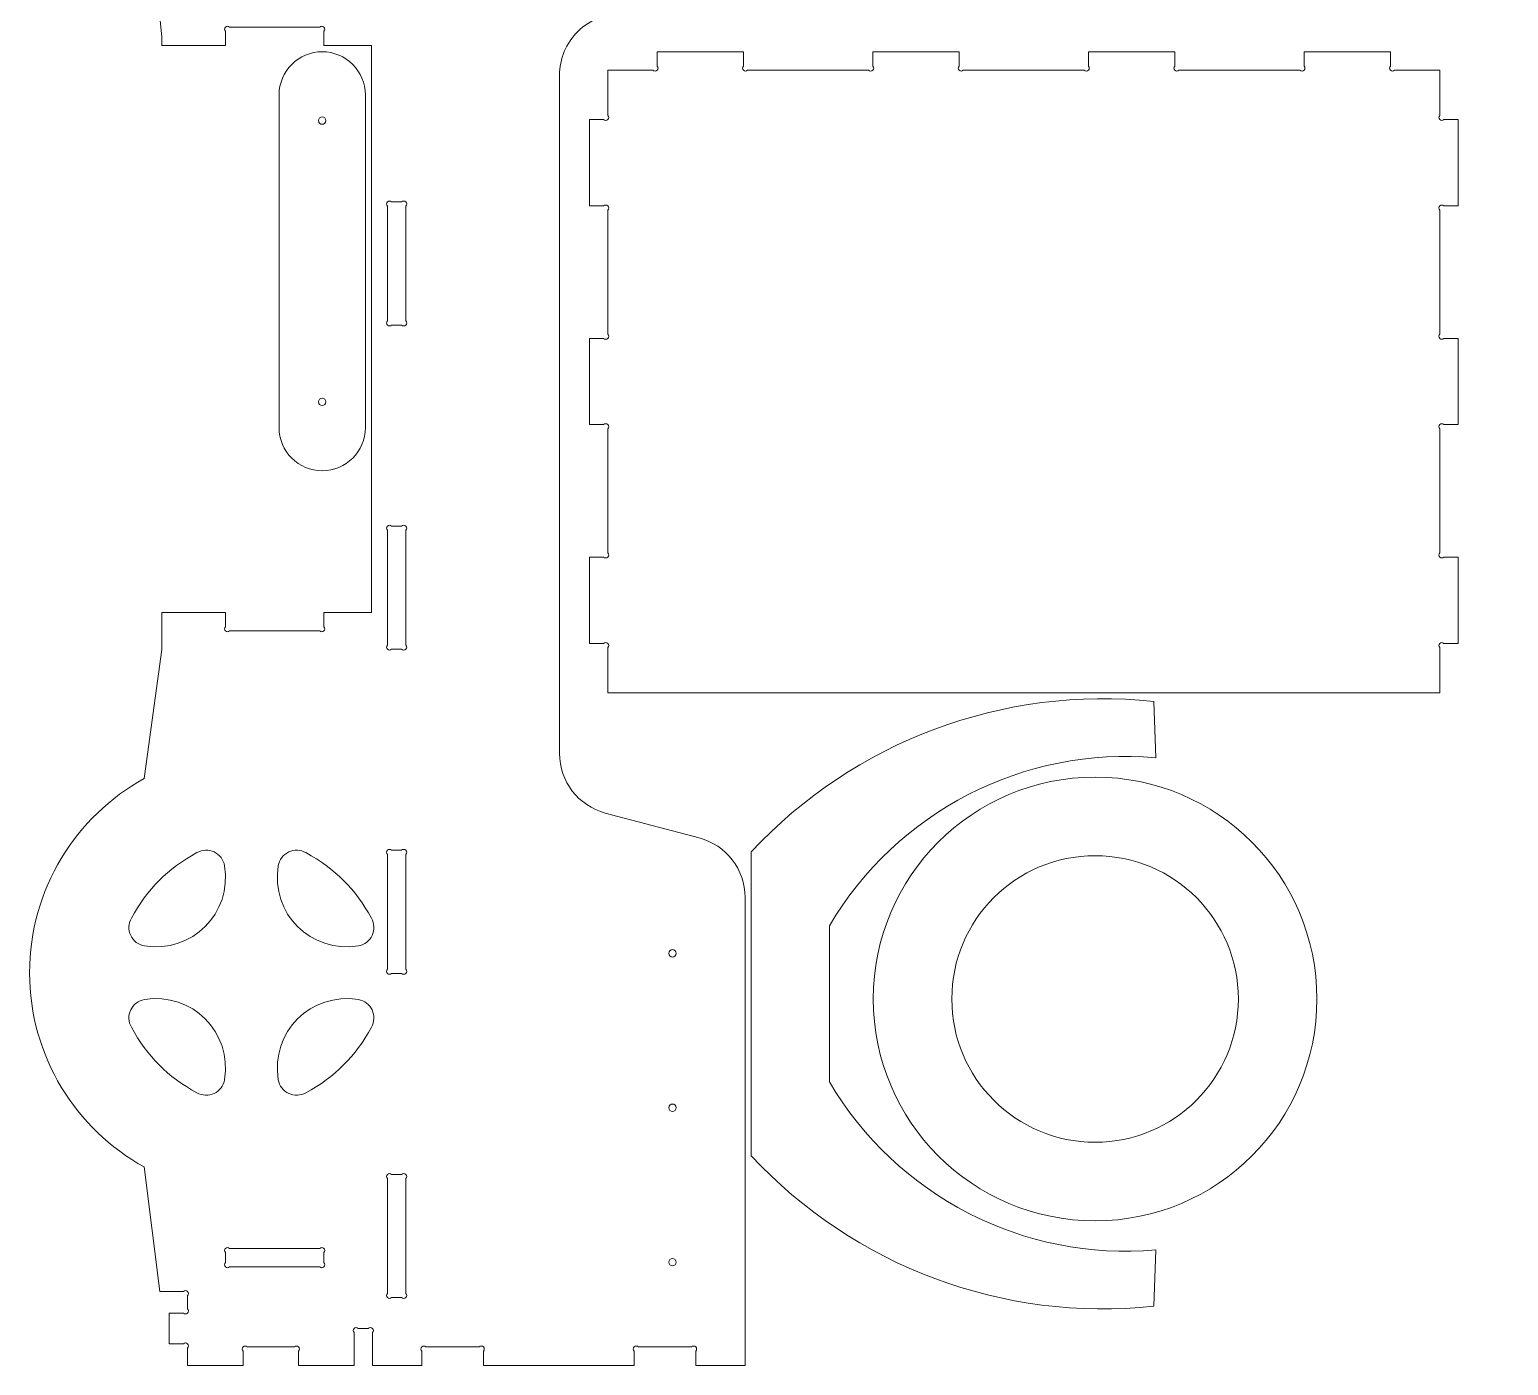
# Model space of a CAD drawing. Header units: millimetres. Extents: x -3400 to 3377, y -901 to 904.
# Drawn here: x -2000 to -800, y -898 to 186 of the extents above; entities that cross this region are included whole.
import ezdxf

# ---------------------------------------------------------------- set-up
doc = ezdxf.new("R2010")
doc.units = ezdxf.units.MM
doc.header["$MEASUREMENT"] = 0
doc.layers.add('layer 1', color=7, linetype='Continuous')

msp = doc.modelspace()

# ---------------------------------------------------------------- linework, layer by layer
at = {"layer": 'layer 1', "color": 250, "lineweight": 20}
for points, knots in [([(-1555.055, 184.2432), (-1545.4944, 193.6432), (-1532.559, 198.8096), (-1519.1533, 198.5824), (-1519.1533, 198.5824), (-1305.5535, 194.9625), (-1098.817, 197.5114), (-884.9694, 214.3555), (-884.9694, 214.3555), (-860.3856, 216.2918), (-838.0215, 222.0126), (-821.1841, 240.0302), (-821.1841, 240.0302), (-804.347, 258.0478), (-800.0001, 282.4727), (-800.0001, 307.1328), (-800.0001, 307.1328), (-800.0001, 307.1328), (-800.0001, 308.5275), (-800.0001, 308.5275), (-800.0001, 308.5275), (-800.0001, 308.5275), (-827.0373, 308.5275), (-827.0373, 308.5275), (-827.0373, 308.5275), (-828.3627, 308.5275), (-829.4943, 307.5903), (-830.4315, 308.5275), (-830.4315, 308.5275), (-831.3687, 309.4647), (-831.3687, 310.9844), (-830.4315, 311.9217), (-830.4315, 311.9217), (-830.4315, 311.9217), (-830.4315, 320.1333), (-830.4315, 320.1333), (-830.4315, 320.1333), (-830.4315, 321.4588), (-831.3687, 322.5903), (-830.4315, 323.5275), (-830.4315, 323.5275), (-829.4943, 324.4647), (-827.9746, 324.4647), (-827.0373, 323.5275), (-827.0373, 323.5275), (-827.0373, 323.5275), (-800.0001, 323.5275), (-800.0001, 323.5275), (-800.0001, 323.5275), (-800.0001, 323.5275), (-800.0001, 633.5276), (-800.0001, 633.5276), (-800.0001, 633.5276), (-800.0001, 633.5276), (-827.0373, 633.5276), (-827.0373, 633.5276), (-827.0373, 633.5276), (-828.3627, 633.5276), (-829.4943, 632.5904), (-830.4315, 633.5276), (-830.4315, 633.5276), (-831.3687, 634.4648), (-831.3687, 635.9845), (-830.4315, 636.9218), (-830.4315, 636.9218), (-830.4315, 636.9218), (-830.4315, 645.1334), (-830.4315, 645.1334), (-830.4315, 645.1334), (-830.4315, 646.4589), (-831.3687, 647.5904), (-830.4315, 648.5276), (-830.4315, 648.5276), (-829.4943, 649.4648), (-827.9746, 649.4648), (-827.0373, 648.5276), (-827.0373, 648.5276), (-827.0373, 648.5276), (-800.0406, 648.5276), (-800.0406, 648.5276), (-800.0406, 648.5276), (-800.8846, 680.4259), (-814.9544, 709.9179), (-843.877, 723.6992), (-843.877, 723.6992), (-975.2191, 786.282), (-1137.2445, 826.4987), (-1334.3078, 838.4136), (-1334.3078, 838.4136), (-1352.2698, 839.4995), (-1361.4266, 844.0707), (-1367.8763, 853.4799), (-1367.8763, 853.4799), (-1367.8763, 853.4799), (-1390.3434, 886.2555), (-1390.3434, 886.2555), (-1390.3434, 886.2555), (-1397.6776, 896.955), (-1410.678, 899.7465), (-1427.2733, 899.983), (-1427.2733, 899.983), (-1427.2733, 899.983), (-1427.2733, 863.3942), (-1427.2733, 863.3942), (-1427.2733, 863.3942), (-1426.3361, 862.4569), (-1426.3361, 860.9373), (-1427.2733, 860), (-1427.2733, 860), (-1428.2106, 859.0628), (-1429.7302, 859.0628), (-1430.6675, 860), (-1430.6675, 860), (-1430.6675, 860), (-1438.8791, 860), (-1438.8791, 860), (-1438.8791, 860), (-1439.8164, 859.0628), (-1441.336, 859.0628), (-1442.2733, 860), (-1442.2733, 860), (-1443.2105, 860.9373), (-1443.2105, 862.4569), (-1442.2733, 863.3942), (-1442.2733, 863.3942), (-1442.2733, 863.3942), (-1442.2733, 900), (-1442.2733, 900), (-1442.2733, 900), (-1442.2733, 900), (-1709.6795, 900), (-1709.6795, 900), (-1709.6795, 900), (-1709.6795, 900), (-1709.6795, 858.3943), (-1709.6795, 858.3943), (-1709.6795, 858.3943), (-1708.7423, 857.457), (-1708.7423, 855.9374), (-1709.6795, 855.0001), (-1709.6795, 855.0001), (-1710.6168, 854.0629), (-1712.1364, 854.0629), (-1713.0737, 855.0001), (-1713.0737, 855.0001), (-1713.0737, 855.0001), (-1721.2853, 855.0001), (-1721.2853, 855.0001), (-1721.2853, 855.0001), (-1722.2226, 854.0629), (-1723.7422, 854.0629), (-1724.6795, 855.0001), (-1724.6795, 855.0001), (-1725.6167, 855.9374), (-1725.6167, 857.457), (-1724.6795, 858.3943), (-1724.6795, 858.3943), (-1724.6795, 858.3943), (-1724.6795, 900), (-1724.6795, 900), (-1724.6795, 900), (-1724.6795, 900), (-1905.765, 900), (-1905.765, 900), (-1905.765, 900), (-1905.765, 900), (-1905.765, 619.8782), (-1905.765, 619.8782), (-1905.765, 619.8782), (-1961.8937, 589.4025), (-2000, 529.944), (-2000, 461.5856), (-2000, 461.5856), (-2000, 393.0126), (-1961.6506, 333.4007), (-1905.2322, 303.012), (-1905.2322, 303.012), (-1905.2322, 303.012), (-1892.549, 179.7314), (-1892.549, 179.7314), (-1892.549, 179.7314), (-1892.549, 179.7314), (-1892.549, 172.7403), (-1892.549, 172.7403), (-1892.549, 172.7403), (-1892.549, 172.7403), (-1841.1148, 172.7403), (-1841.1148, 172.7403), (-1841.1148, 172.7403), (-1841.1148, 172.7403), (-1841.1148, 184.3461), (-1841.1148, 184.3461), (-1841.1148, 184.3461), (-1842.052, 185.2834), (-1842.052, 186.803), (-1841.1148, 187.7403), (-1841.1148, 187.7403), (-1840.1775, 188.6775), (-1838.6579, 188.6775), (-1837.7206, 187.7403), (-1837.7206, 187.7403), (-1837.7206, 187.7403), (-1764.509, 187.7403), (-1764.509, 187.7403), (-1764.509, 187.7403), (-1763.5717, 188.6775), (-1762.0521, 188.6775), (-1761.1148, 187.7403), (-1761.1148, 187.7403), (-1760.1776, 186.803), (-1760.1776, 185.2834), (-1761.1148, 184.3461), (-1761.1148, 184.3461), (-1761.1148, 184.3461), (-1761.1148, 172.7403), (-1761.1148, 172.7403), (-1761.1148, 172.7403), (-1761.1148, 172.7403), (-1722.549, 172.7403), (-1722.549, 172.7403), (-1722.549, 172.7403), (-1722.549, 172.7403), (-1722.549, -287.2597), (-1722.549, -287.2597), (-1722.549, -287.2597), (-1722.549, -287.2597), (-1761.1148, -287.2597), (-1761.1148, -287.2597), (-1761.1148, -287.2597), (-1761.1148, -287.2597), (-1761.1148, -298.8655), (-1761.1148, -298.8655), (-1761.1148, -298.8655), (-1760.1776, -299.8028), (-1760.1776, -301.3224), (-1761.1148, -302.2597), (-1761.1148, -302.2597), (-1762.0521, -303.1969), (-1763.5717, -303.1969), (-1764.509, -302.2597), (-1764.509, -302.2597), (-1764.509, -302.2597), (-1837.7206, -302.2597), (-1837.7206, -302.2597), (-1837.7206, -302.2597), (-1838.6579, -303.1969), (-1840.1775, -303.1969), (-1841.1148, -302.2597), (-1841.1148, -302.2597), (-1842.052, -301.3224), (-1842.052, -299.8028), (-1841.1148, -298.8655), (-1841.1148, -298.8655), (-1841.1148, -298.8655), (-1841.1148, -287.2597), (-1841.1148, -287.2597), (-1841.1148, -287.2597), (-1841.1148, -287.2597), (-1892.549, -287.2597), (-1892.549, -287.2597), (-1892.549, -287.2597), (-1892.549, -287.2597), (-1892.549, -317.1892), (-1892.549, -317.1892), (-1892.549, -317.1892), (-1892.549, -317.1892), (-1907.0885, -421.8596), (-1907.0885, -421.8596), (-1907.0885, -421.8596), (-1907.0885, -421.8596), (-1907.0885, -421.9749), (-1907.0885, -421.9749), (-1907.0885, -421.9749), (-1962.4885, -452.6634), (-2000, -511.7114), (-2000, -579.5286), (-2000, -579.5286), (-2000, -647.3981), (-1962.431, -706.4855), (-1906.9605, -737.1538), (-1906.9605, -737.1538), (-1906.9605, -737.1538), (-1894.2733, -838.1618), (-1894.2733, -838.1618), (-1894.2733, -838.1618), (-1894.2733, -838.1618), (-1875.1312, -838.1618), (-1875.1312, -838.1618), (-1875.1312, -838.1618), (-1874.1939, -837.2246), (-1872.6743, -837.2246), (-1871.737, -838.1618), (-1871.737, -838.1618), (-1870.7998, -839.0991), (-1870.7998, -840.6187), (-1871.737, -841.556), (-1871.737, -841.556), (-1871.737, -841.556), (-1871.737, -852.2676), (-1871.737, -852.2676), (-1871.737, -852.2676), (-1870.7998, -853.2049), (-1870.7998, -854.7245), (-1871.737, -855.6618), (-1871.737, -855.6618), (-1872.6743, -856.599), (-1874.1939, -856.599), (-1875.1312, -855.6618), (-1875.1312, -855.6618), (-1875.1312, -855.6618), (-1886.737, -855.6618), (-1886.737, -855.6618), (-1886.737, -855.6618), (-1886.737, -855.6618), (-1886.737, -880.6618), (-1886.737, -880.6618), (-1886.737, -880.6618), (-1886.737, -880.6618), (-1875.1312, -880.6618), (-1875.1312, -880.6618), (-1875.1312, -880.6618), (-1874.1939, -879.7246), (-1872.6743, -879.7246), (-1871.737, -880.6618), (-1871.737, -880.6618), (-1870.7998, -881.5991), (-1870.7998, -883.1187), (-1871.737, -884.056), (-1871.737, -884.056), (-1871.737, -884.056), (-1871.737, -898.1618), (-1871.737, -898.1618), (-1871.737, -898.1618), (-1871.737, -898.1618), (-1826.7371, -898.1618), (-1826.7371, -898.1618), (-1826.7371, -898.1618), (-1826.7371, -898.1618), (-1826.7371, -886.556), (-1826.7371, -886.556), (-1826.7371, -886.556), (-1827.6743, -885.6187), (-1827.6743, -884.0991), (-1826.7371, -883.1618), (-1826.7371, -883.1618), (-1825.7998, -882.2246), (-1824.2802, -882.2246), (-1823.3429, -883.1618), (-1823.3429, -883.1618), (-1823.3429, -883.1618), (-1785.1313, -883.1618), (-1785.1313, -883.1618), (-1785.1313, -883.1618), (-1784.194, -882.2246), (-1782.6744, -882.2246), (-1781.7371, -883.1618), (-1781.7371, -883.1618), (-1780.7999, -884.0991), (-1780.7999, -885.6187), (-1781.7371, -886.556), (-1781.7371, -886.556), (-1781.7371, -886.556), (-1781.7371, -898.1618), (-1781.7371, -898.1618), (-1781.7371, -898.1618), (-1781.7371, -898.1618), (-1736.7371, -898.1618), (-1736.7371, -898.1618), (-1736.7371, -898.1618), (-1736.7371, -898.1618), (-1736.7371, -871.556), (-1736.7371, -871.556), (-1736.7371, -871.556), (-1737.6743, -870.6187), (-1737.6743, -869.0991), (-1736.7371, -868.1618), (-1736.7371, -868.1618), (-1735.7998, -867.2246), (-1734.2802, -867.2246), (-1733.3429, -868.1618), (-1733.3429, -868.1618), (-1733.3429, -868.1618), (-1725.1313, -868.1618), (-1725.1313, -868.1618), (-1725.1313, -868.1618), (-1724.194, -867.2246), (-1722.6744, -867.2246), (-1721.7371, -868.1618), (-1721.7371, -868.1618), (-1720.7999, -869.0991), (-1720.7999, -870.6187), (-1721.7371, -871.556), (-1721.7371, -871.556), (-1721.7371, -871.556), (-1721.7371, -898.1618), (-1721.7371, -898.1618), (-1721.7371, -898.1618), (-1721.7371, -898.1618), (-1681.7371, -898.1618), (-1681.7371, -898.1618), (-1681.7371, -898.1618), (-1681.7371, -898.1618), (-1681.7371, -886.556), (-1681.7371, -886.556), (-1681.7371, -886.556), (-1682.6743, -885.6187), (-1682.6743, -884.0991), (-1681.7371, -883.1618), (-1681.7371, -883.1618), (-1680.7998, -882.2246), (-1679.2802, -882.2246), (-1678.3429, -883.1618), (-1678.3429, -883.1618), (-1678.3429, -883.1618), (-1635.1313, -883.1618), (-1635.1313, -883.1618), (-1635.1313, -883.1618), (-1634.194, -882.2246), (-1632.6744, -882.2246), (-1631.7371, -883.1618), (-1631.7371, -883.1618), (-1630.7999, -884.0991), (-1630.7999, -885.6187), (-1631.7371, -886.556), (-1631.7371, -886.556), (-1631.7371, -886.556), (-1631.7371, -898.1618), (-1631.7371, -898.1618), (-1631.7371, -898.1618), (-1631.7371, -898.1618), (-1509.4213, -898.1618), (-1509.4213, -898.1618), (-1509.4213, -898.1618), (-1509.4213, -898.1618), (-1509.4213, -886.556), (-1509.4213, -886.556), (-1509.4213, -886.556), (-1510.3585, -885.6187), (-1510.3585, -884.0991), (-1509.4213, -883.1618), (-1509.4213, -883.1618), (-1508.484, -882.2246), (-1506.9644, -882.2246), (-1506.0271, -883.1618), (-1506.0271, -883.1618), (-1506.0271, -883.1618), (-1462.8155, -883.1618), (-1462.8155, -883.1618), (-1462.8155, -883.1618), (-1461.8782, -882.2246), (-1460.3586, -882.2246), (-1459.4213, -883.1618), (-1459.4213, -883.1618), (-1458.4841, -884.0991), (-1458.4841, -885.6187), (-1459.4213, -886.556), (-1459.4213, -886.556), (-1459.4213, -886.556), (-1459.4213, -898.1618), (-1459.4213, -898.1618), (-1459.4213, -898.1618), (-1459.4213, -898.1618), (-1419.4213, -898.1618), (-1419.4213, -898.1618), (-1419.4213, -898.1618), (-1419.4213, -898.1618), (-1419.4213, -518.4831), (-1419.4213, -518.4831), (-1419.4213, -518.4831), (-1419.4213, -495.8025), (-1434.6875, -475.9629), (-1456.6111, -470.152), (-1456.6111, -470.152), (-1456.6111, -470.152), (-1532.8107, -449.9552), (-1532.8107, -449.9552), (-1532.8107, -449.9552), (-1554.7343, -444.1443), (-1570.0005, -424.3047), (-1570.0005, -401.6241), (-1570.0005, -401.6241), (-1570.0005, -401.6241), (-1570.0005, 148.5896), (-1570.0005, 148.5896), (-1570.0005, 148.5896), (-1570.0005, 161.9973), (-1564.6157, 174.8432), (-1555.055, 184.2432)], [0, 0, 0, 0, 0.008130081, 0.008130081, 0.008130081, 0.008130081, 0.016260163, 0.016260163, 0.016260163, 0.016260163, 0.024390244, 0.024390244, 0.024390244, 0.024390244, 0.032520325, 0.032520325, 0.032520325, 0.032520325, 0.040650407, 0.040650407, 0.040650407, 0.040650407, 0.048780488, 0.048780488, 0.048780488, 0.048780488, 0.056910569, 0.056910569, 0.056910569, 0.056910569, 0.06504065, 0.06504065, 0.06504065, 0.06504065, 0.073170732, 0.073170732, 0.073170732, 0.073170732, 0.081300813, 0.081300813, 0.081300813, 0.081300813, 0.089430894, 0.089430894, 0.089430894, 0.089430894, 0.097560976, 0.097560976, 0.097560976, 0.097560976, 0.105691057, 0.105691057, 0.105691057, 0.105691057, 0.113821138, 0.113821138, 0.113821138, 0.113821138, 0.12195122, 0.12195122, 0.12195122, 0.12195122, 0.130081301, 0.130081301, 0.130081301, 0.130081301, 0.138211382, 0.138211382, 0.138211382, 0.138211382, 0.146341463, 0.146341463, 0.146341463, 0.146341463, 0.154471545, 0.154471545, 0.154471545, 0.154471545, 0.162601626, 0.162601626, 0.162601626, 0.162601626, 0.170731707, 0.170731707, 0.170731707, 0.170731707, 0.178861789, 0.178861789, 0.178861789, 0.178861789, 0.18699187, 0.18699187, 0.18699187, 0.18699187, 0.195121951, 0.195121951, 0.195121951, 0.195121951, 0.203252033, 0.203252033, 0.203252033, 0.203252033, 0.211382114, 0.211382114, 0.211382114, 0.211382114, 0.219512195, 0.219512195, 0.219512195, 0.219512195, 0.227642276, 0.227642276, 0.227642276, 0.227642276, 0.235772358, 0.235772358, 0.235772358, 0.235772358, 0.243902439, 0.243902439, 0.243902439, 0.243902439, 0.25203252, 0.25203252, 0.25203252, 0.25203252, 0.260162602, 0.260162602, 0.260162602, 0.260162602, 0.268292683, 0.268292683, 0.268292683, 0.268292683, 0.276422764, 0.276422764, 0.276422764, 0.276422764, 0.284552846, 0.284552846, 0.284552846, 0.284552846, 0.292682927, 0.292682927, 0.292682927, 0.292682927, 0.300813008, 0.300813008, 0.300813008, 0.300813008, 0.308943089, 0.308943089, 0.308943089, 0.308943089, 0.317073171, 0.317073171, 0.317073171, 0.317073171, 0.325203252, 0.325203252, 0.325203252, 0.325203252, 0.333333333, 0.333333333, 0.333333333, 0.333333333, 0.341463415, 0.341463415, 0.341463415, 0.341463415, 0.349593496, 0.349593496, 0.349593496, 0.349593496, 0.357723577, 0.357723577, 0.357723577, 0.357723577, 0.365853659, 0.365853659, 0.365853659, 0.365853659, 0.37398374, 0.37398374, 0.37398374, 0.37398374, 0.382113821, 0.382113821, 0.382113821, 0.382113821, 0.390243902, 0.390243902, 0.390243902, 0.390243902, 0.398373984, 0.398373984, 0.398373984, 0.398373984, 0.406504065, 0.406504065, 0.406504065, 0.406504065, 0.414634146, 0.414634146, 0.414634146, 0.414634146, 0.422764228, 0.422764228, 0.422764228, 0.422764228, 0.430894309, 0.430894309, 0.430894309, 0.430894309, 0.43902439, 0.43902439, 0.43902439, 0.43902439, 0.447154472, 0.447154472, 0.447154472, 0.447154472, 0.455284553, 0.455284553, 0.455284553, 0.455284553, 0.463414634, 0.463414634, 0.463414634, 0.463414634, 0.471544715, 0.471544715, 0.471544715, 0.471544715, 0.479674797, 0.479674797, 0.479674797, 0.479674797, 0.487804878, 0.487804878, 0.487804878, 0.487804878, 0.495934959, 0.495934959, 0.495934959, 0.495934959, 0.504065041, 0.504065041, 0.504065041, 0.504065041, 0.512195122, 0.512195122, 0.512195122, 0.512195122, 0.520325203, 0.520325203, 0.520325203, 0.520325203, 0.528455285, 0.528455285, 0.528455285, 0.528455285, 0.536585366, 0.536585366, 0.536585366, 0.536585366, 0.544715447, 0.544715447, 0.544715447, 0.544715447, 0.552845528, 0.552845528, 0.552845528, 0.552845528, 0.56097561, 0.56097561, 0.56097561, 0.56097561, 0.569105691, 0.569105691, 0.569105691, 0.569105691, 0.577235772, 0.577235772, 0.577235772, 0.577235772, 0.585365854, 0.585365854, 0.585365854, 0.585365854, 0.593495935, 0.593495935, 0.593495935, 0.593495935, 0.601626016, 0.601626016, 0.601626016, 0.601626016, 0.609756098, 0.609756098, 0.609756098, 0.609756098, 0.617886179, 0.617886179, 0.617886179, 0.617886179, 0.62601626, 0.62601626, 0.62601626, 0.62601626, 0.634146341, 0.634146341, 0.634146341, 0.634146341, 0.642276423, 0.642276423, 0.642276423, 0.642276423, 0.650406504, 0.650406504, 0.650406504, 0.650406504, 0.658536585, 0.658536585, 0.658536585, 0.658536585, 0.666666667, 0.666666667, 0.666666667, 0.666666667, 0.674796748, 0.674796748, 0.674796748, 0.674796748, 0.682926829, 0.682926829, 0.682926829, 0.682926829, 0.691056911, 0.691056911, 0.691056911, 0.691056911, 0.699186992, 0.699186992, 0.699186992, 0.699186992, 0.707317073, 0.707317073, 0.707317073, 0.707317073, 0.715447154, 0.715447154, 0.715447154, 0.715447154, 0.723577236, 0.723577236, 0.723577236, 0.723577236, 0.731707317, 0.731707317, 0.731707317, 0.731707317, 0.739837398, 0.739837398, 0.739837398, 0.739837398, 0.74796748, 0.74796748, 0.74796748, 0.74796748, 0.756097561, 0.756097561, 0.756097561, 0.756097561, 0.764227642, 0.764227642, 0.764227642, 0.764227642, 0.772357724, 0.772357724, 0.772357724, 0.772357724, 0.780487805, 0.780487805, 0.780487805, 0.780487805, 0.788617886, 0.788617886, 0.788617886, 0.788617886, 0.796747967, 0.796747967, 0.796747967, 0.796747967, 0.804878049, 0.804878049, 0.804878049, 0.804878049, 0.81300813, 0.81300813, 0.81300813, 0.81300813, 0.821138211, 0.821138211, 0.821138211, 0.821138211, 0.829268293, 0.829268293, 0.829268293, 0.829268293, 0.837398374, 0.837398374, 0.837398374, 0.837398374, 0.845528455, 0.845528455, 0.845528455, 0.845528455, 0.853658537, 0.853658537, 0.853658537, 0.853658537, 0.861788618, 0.861788618, 0.861788618, 0.861788618, 0.869918699, 0.869918699, 0.869918699, 0.869918699, 0.87804878, 0.87804878, 0.87804878, 0.87804878, 0.886178862, 0.886178862, 0.886178862, 0.886178862, 0.894308943, 0.894308943, 0.894308943, 0.894308943, 0.902439024, 0.902439024, 0.902439024, 0.902439024, 0.910569106, 0.910569106, 0.910569106, 0.910569106, 0.918699187, 0.918699187, 0.918699187, 0.918699187, 0.926829268, 0.926829268, 0.926829268, 0.926829268, 0.93495935, 0.93495935, 0.93495935, 0.93495935, 0.943089431, 0.943089431, 0.943089431, 0.943089431, 0.951219512, 0.951219512, 0.951219512, 0.951219512, 0.959349593, 0.959349593, 0.959349593, 0.959349593, 0.967479675, 0.967479675, 0.967479675, 0.967479675, 0.975609756, 0.975609756, 0.975609756, 0.975609756, 0.983739837, 0.983739837, 0.983739837, 0.983739837, 1, 1, 1, 1]), ([(-1797.549, 132.7403), (-1797.549, 132.7403), (-1797.549, -137.2597), (-1797.549, -137.2597), (-1797.549, -137.2597), (-1797.549, -156.5097), (-1781.799, -172.2597), (-1762.549, -172.2597), (-1762.549, -172.2597), (-1743.299, -172.2597), (-1727.549, -156.5097), (-1727.549, -137.2597), (-1727.549, -137.2597), (-1727.549, -137.2597), (-1727.549, 132.7403), (-1727.549, 132.7403), (-1727.549, 132.7403), (-1727.549, 151.9903), (-1743.299, 167.7403), (-1762.549, 167.7403), (-1762.549, 167.7403), (-1781.799, 167.7403), (-1797.549, 151.9903), (-1797.549, 132.7403)], [0, 0, 0, 0, 0.142857143, 0.142857143, 0.142857143, 0.142857143, 0.285714286, 0.285714286, 0.285714286, 0.285714286, 0.428571429, 0.428571429, 0.428571429, 0.428571429, 0.571428571, 0.571428571, 0.571428571, 0.571428571, 0.714285714, 0.714285714, 0.714285714, 0.714285714, 1, 1, 1, 1]), ([(-1530.7712, 39.2868), (-1530.7712, 39.2868), (-1530.7712, -61.4248), (-1530.7712, -61.4248), (-1530.7712, -61.4248), (-1529.834, -62.3621), (-1529.834, -63.8817), (-1530.7712, -64.819), (-1530.7712, -64.819), (-1531.7085, -65.7562), (-1533.2281, -65.7562), (-1534.1654, -64.819), (-1534.1654, -64.819), (-1534.1654, -64.819), (-1545.7712, -64.819), (-1545.7712, -64.819), (-1545.7712, -64.819), (-1545.7712, -64.819), (-1545.7712, -134.8189), (-1545.7712, -134.8189), (-1545.7712, -134.8189), (-1545.7712, -134.8189), (-1534.1654, -134.8189), (-1534.1654, -134.8189), (-1534.1654, -134.8189), (-1533.2281, -133.8817), (-1531.7085, -133.8817), (-1530.7712, -134.8189), (-1530.7712, -134.8189), (-1529.834, -135.7562), (-1529.834, -137.2758), (-1530.7712, -138.2131), (-1530.7712, -138.2131), (-1530.7712, -138.2131), (-1530.7712, -238.9247), (-1530.7712, -238.9247), (-1530.7712, -238.9247), (-1529.834, -239.862), (-1529.834, -241.3816), (-1530.7712, -242.3189), (-1530.7712, -242.3189), (-1531.7085, -243.2561), (-1533.2281, -243.2561), (-1534.1654, -242.3189), (-1534.1654, -242.3189), (-1534.1654, -242.3189), (-1545.7712, -242.3189), (-1545.7712, -242.3189), (-1545.7712, -242.3189), (-1545.7712, -242.3189), (-1545.7712, -312.3188), (-1545.7712, -312.3188), (-1545.7712, -312.3188), (-1545.7712, -312.3188), (-1534.1654, -312.3188), (-1534.1654, -312.3188), (-1534.1654, -312.3188), (-1533.2281, -311.3816), (-1531.7085, -311.3816), (-1530.7712, -312.3188), (-1530.7712, -312.3188), (-1529.834, -313.2561), (-1529.834, -314.7757), (-1530.7712, -315.713), (-1530.7712, -315.713), (-1530.7712, -315.713), (-1530.7712, -352.3188), (-1530.7712, -352.3188), (-1530.7712, -352.3188), (-1530.7712, -352.3188), (-855.7716, -352.3188), (-855.7716, -352.3188), (-855.7716, -352.3188), (-855.7716, -352.3188), (-855.7716, -315.713), (-855.7716, -315.713), (-855.7716, -315.713), (-856.7088, -314.7757), (-856.7088, -313.2561), (-855.7716, -312.3188), (-855.7716, -312.3188), (-854.8343, -311.3816), (-853.3147, -311.3816), (-852.3774, -312.3188), (-852.3774, -312.3188), (-852.3774, -312.3188), (-840.7716, -312.3188), (-840.7716, -312.3188), (-840.7716, -312.3188), (-840.7716, -312.3188), (-840.7716, -242.3189), (-840.7716, -242.3189), (-840.7716, -242.3189), (-840.7716, -242.3189), (-852.3774, -242.3189), (-852.3774, -242.3189), (-852.3774, -242.3189), (-853.3147, -243.2561), (-854.8343, -243.2561), (-855.7716, -242.3189), (-855.7716, -242.3189), (-856.7088, -241.3816), (-856.7088, -239.862), (-855.7716, -238.9247), (-855.7716, -238.9247), (-855.7716, -238.9247), (-855.7716, -138.2131), (-855.7716, -138.2131), (-855.7716, -138.2131), (-856.7088, -137.2758), (-856.7088, -135.7562), (-855.7716, -134.8189), (-855.7716, -134.8189), (-854.8343, -133.8817), (-853.3147, -133.8817), (-852.3774, -134.8189), (-852.3774, -134.8189), (-852.3774, -134.8189), (-840.7716, -134.8189), (-840.7716, -134.8189), (-840.7716, -134.8189), (-840.7716, -134.8189), (-840.7716, -64.819), (-840.7716, -64.819), (-840.7716, -64.819), (-840.7716, -64.819), (-852.3774, -64.819), (-852.3774, -64.819), (-852.3774, -64.819), (-853.3147, -65.7562), (-854.8343, -65.7562), (-855.7716, -64.819), (-855.7716, -64.819), (-856.7088, -63.8817), (-856.7088, -62.3621), (-855.7716, -61.4248), (-855.7716, -61.4248), (-855.7716, -61.4248), (-855.7716, 39.2868), (-855.7716, 39.2868), (-855.7716, 39.2868), (-856.7088, 40.2241), (-856.7088, 41.7437), (-855.7716, 42.681), (-855.7716, 42.681), (-854.8343, 43.6182), (-853.3147, 43.6182), (-852.3774, 42.681), (-852.3774, 42.681), (-852.3774, 42.681), (-840.7716, 42.681), (-840.7716, 42.681), (-840.7716, 42.681), (-840.7716, 42.681), (-840.7716, 112.6809), (-840.7716, 112.6809), (-840.7716, 112.6809), (-840.7716, 112.6809), (-852.3774, 112.6809), (-852.3774, 112.6809), (-852.3774, 112.6809), (-853.3147, 111.7437), (-854.8343, 111.7437), (-855.7716, 112.6809), (-855.7716, 112.6809), (-856.7088, 113.6182), (-856.7088, 115.1378), (-855.7716, 116.0751), (-855.7716, 116.0751), (-855.7716, 116.0751), (-855.7716, 152.6809), (-855.7716, 152.6809), (-855.7716, 152.6809), (-855.7716, 152.6809), (-892.3774, 152.6809), (-892.3774, 152.6809), (-892.3774, 152.6809), (-893.3147, 151.7437), (-894.8343, 151.7437), (-895.7716, 152.6809), (-895.7716, 152.6809), (-896.7088, 153.6182), (-896.7088, 155.1378), (-895.7716, 156.0751), (-895.7716, 156.0751), (-895.7716, 156.0751), (-895.7716, 167.6809), (-895.7716, 167.6809), (-895.7716, 167.6809), (-895.7716, 167.6809), (-965.7715, 167.6809), (-965.7715, 167.6809), (-965.7715, 167.6809), (-965.7715, 167.6809), (-965.7715, 156.0751), (-965.7715, 156.0751), (-965.7715, 156.0751), (-964.8343, 155.1378), (-964.8343, 153.6182), (-965.7715, 152.6809), (-965.7715, 152.6809), (-966.7088, 151.7437), (-968.2284, 151.7437), (-969.1657, 152.6809), (-969.1657, 152.6809), (-969.1657, 152.6809), (-1067.3773, 152.6809), (-1067.3773, 152.6809), (-1067.3773, 152.6809), (-1068.3146, 151.7437), (-1069.8342, 151.7437), (-1070.7715, 152.6809), (-1070.7715, 152.6809), (-1071.7087, 153.6182), (-1071.7087, 155.1378), (-1070.7715, 156.0751), (-1070.7715, 156.0751), (-1070.7715, 156.0751), (-1070.7715, 167.6809), (-1070.7715, 167.6809), (-1070.7715, 167.6809), (-1070.7715, 167.6809), (-1140.7714, 167.6809), (-1140.7714, 167.6809), (-1140.7714, 167.6809), (-1140.7714, 167.6809), (-1140.7714, 156.0751), (-1140.7714, 156.0751), (-1140.7714, 156.0751), (-1139.8342, 155.1378), (-1139.8342, 153.6182), (-1140.7714, 152.6809), (-1140.7714, 152.6809), (-1141.7087, 151.7437), (-1143.2283, 151.7437), (-1144.1656, 152.6809), (-1144.1656, 152.6809), (-1144.1656, 152.6809), (-1242.3772, 152.6809), (-1242.3772, 152.6809), (-1242.3772, 152.6809), (-1243.3145, 151.7437), (-1244.8341, 151.7437), (-1245.7714, 152.6809), (-1245.7714, 152.6809), (-1246.7086, 153.6182), (-1246.7086, 155.1378), (-1245.7714, 156.0751), (-1245.7714, 156.0751), (-1245.7714, 156.0751), (-1245.7714, 167.6809), (-1245.7714, 167.6809), (-1245.7714, 167.6809), (-1245.7714, 167.6809), (-1315.7713, 167.6809), (-1315.7713, 167.6809), (-1315.7713, 167.6809), (-1315.7713, 167.6809), (-1315.7713, 156.0751), (-1315.7713, 156.0751), (-1315.7713, 156.0751), (-1314.8341, 155.1378), (-1314.8341, 153.6182), (-1315.7713, 152.6809), (-1315.7713, 152.6809), (-1316.7086, 151.7437), (-1318.2282, 151.7437), (-1319.1655, 152.6809), (-1319.1655, 152.6809), (-1319.1655, 152.6809), (-1417.3771, 152.6809), (-1417.3771, 152.6809), (-1417.3771, 152.6809), (-1418.3144, 151.7437), (-1419.834, 151.7437), (-1420.7713, 152.6809), (-1420.7713, 152.6809), (-1421.7085, 153.6182), (-1421.7085, 155.1378), (-1420.7713, 156.0751), (-1420.7713, 156.0751), (-1420.7713, 156.0751), (-1420.7713, 167.6809), (-1420.7713, 167.6809), (-1420.7713, 167.6809), (-1420.7713, 167.6809), (-1490.7712, 167.6809), (-1490.7712, 167.6809), (-1490.7712, 167.6809), (-1490.7712, 167.6809), (-1490.7712, 156.0751), (-1490.7712, 156.0751), (-1490.7712, 156.0751), (-1489.834, 155.1378), (-1489.834, 153.6182), (-1490.7712, 152.6809), (-1490.7712, 152.6809), (-1491.7085, 151.7437), (-1493.2281, 151.7437), (-1494.1654, 152.6809), (-1494.1654, 152.6809), (-1494.1654, 152.6809), (-1530.7712, 152.6809), (-1530.7712, 152.6809), (-1530.7712, 152.6809), (-1530.7712, 152.6809), (-1530.7712, 116.0751), (-1530.7712, 116.0751), (-1530.7712, 116.0751), (-1529.834, 115.1378), (-1529.834, 113.6182), (-1530.7712, 112.6809), (-1530.7712, 112.6809), (-1531.7085, 111.7437), (-1533.2281, 111.7437), (-1534.1654, 112.6809), (-1534.1654, 112.6809), (-1534.1654, 112.6809), (-1545.7712, 112.6809), (-1545.7712, 112.6809), (-1545.7712, 112.6809), (-1545.7712, 112.6809), (-1545.7712, 42.681), (-1545.7712, 42.681), (-1545.7712, 42.681), (-1545.7712, 42.681), (-1534.1654, 42.681), (-1534.1654, 42.681), (-1534.1654, 42.681), (-1533.2281, 43.6182), (-1531.7085, 43.6182), (-1530.7712, 42.681), (-1530.7712, 42.681), (-1529.834, 41.7437), (-1529.834, 40.2241), (-1530.7712, 39.2868)], [0, 0, 0, 0, 0.011764706, 0.011764706, 0.011764706, 0.011764706, 0.023529412, 0.023529412, 0.023529412, 0.023529412, 0.035294118, 0.035294118, 0.035294118, 0.035294118, 0.047058824, 0.047058824, 0.047058824, 0.047058824, 0.058823529, 0.058823529, 0.058823529, 0.058823529, 0.070588235, 0.070588235, 0.070588235, 0.070588235, 0.082352941, 0.082352941, 0.082352941, 0.082352941, 0.094117647, 0.094117647, 0.094117647, 0.094117647, 0.105882353, 0.105882353, 0.105882353, 0.105882353, 0.117647059, 0.117647059, 0.117647059, 0.117647059, 0.129411765, 0.129411765, 0.129411765, 0.129411765, 0.141176471, 0.141176471, 0.141176471, 0.141176471, 0.152941176, 0.152941176, 0.152941176, 0.152941176, 0.164705882, 0.164705882, 0.164705882, 0.164705882, 0.176470588, 0.176470588, 0.176470588, 0.176470588, 0.188235294, 0.188235294, 0.188235294, 0.188235294, 0.2, 0.2, 0.2, 0.2, 0.211764706, 0.211764706, 0.211764706, 0.211764706, 0.223529412, 0.223529412, 0.223529412, 0.223529412, 0.235294118, 0.235294118, 0.235294118, 0.235294118, 0.247058824, 0.247058824, 0.247058824, 0.247058824, 0.258823529, 0.258823529, 0.258823529, 0.258823529, 0.270588235, 0.270588235, 0.270588235, 0.270588235, 0.282352941, 0.282352941, 0.282352941, 0.282352941, 0.294117647, 0.294117647, 0.294117647, 0.294117647, 0.305882353, 0.305882353, 0.305882353, 0.305882353, 0.317647059, 0.317647059, 0.317647059, 0.317647059, 0.329411765, 0.329411765, 0.329411765, 0.329411765, 0.341176471, 0.341176471, 0.341176471, 0.341176471, 0.352941176, 0.352941176, 0.352941176, 0.352941176, 0.364705882, 0.364705882, 0.364705882, 0.364705882, 0.376470588, 0.376470588, 0.376470588, 0.376470588, 0.388235294, 0.388235294, 0.388235294, 0.388235294, 0.4, 0.4, 0.4, 0.4, 0.411764706, 0.411764706, 0.411764706, 0.411764706, 0.423529412, 0.423529412, 0.423529412, 0.423529412, 0.435294118, 0.435294118, 0.435294118, 0.435294118, 0.447058824, 0.447058824, 0.447058824, 0.447058824, 0.458823529, 0.458823529, 0.458823529, 0.458823529, 0.470588235, 0.470588235, 0.470588235, 0.470588235, 0.482352941, 0.482352941, 0.482352941, 0.482352941, 0.494117647, 0.494117647, 0.494117647, 0.494117647, 0.505882353, 0.505882353, 0.505882353, 0.505882353, 0.517647059, 0.517647059, 0.517647059, 0.517647059, 0.529411765, 0.529411765, 0.529411765, 0.529411765, 0.541176471, 0.541176471, 0.541176471, 0.541176471, 0.552941176, 0.552941176, 0.552941176, 0.552941176, 0.564705882, 0.564705882, 0.564705882, 0.564705882, 0.576470588, 0.576470588, 0.576470588, 0.576470588, 0.588235294, 0.588235294, 0.588235294, 0.588235294, 0.6, 0.6, 0.6, 0.6, 0.611764706, 0.611764706, 0.611764706, 0.611764706, 0.623529412, 0.623529412, 0.623529412, 0.623529412, 0.635294118, 0.635294118, 0.635294118, 0.635294118, 0.647058824, 0.647058824, 0.647058824, 0.647058824, 0.658823529, 0.658823529, 0.658823529, 0.658823529, 0.670588235, 0.670588235, 0.670588235, 0.670588235, 0.682352941, 0.682352941, 0.682352941, 0.682352941, 0.694117647, 0.694117647, 0.694117647, 0.694117647, 0.705882353, 0.705882353, 0.705882353, 0.705882353, 0.717647059, 0.717647059, 0.717647059, 0.717647059, 0.729411765, 0.729411765, 0.729411765, 0.729411765, 0.741176471, 0.741176471, 0.741176471, 0.741176471, 0.752941176, 0.752941176, 0.752941176, 0.752941176, 0.764705882, 0.764705882, 0.764705882, 0.764705882, 0.776470588, 0.776470588, 0.776470588, 0.776470588, 0.788235294, 0.788235294, 0.788235294, 0.788235294, 0.8, 0.8, 0.8, 0.8, 0.811764706, 0.811764706, 0.811764706, 0.811764706, 0.823529412, 0.823529412, 0.823529412, 0.823529412, 0.835294118, 0.835294118, 0.835294118, 0.835294118, 0.847058824, 0.847058824, 0.847058824, 0.847058824, 0.858823529, 0.858823529, 0.858823529, 0.858823529, 0.870588235, 0.870588235, 0.870588235, 0.870588235, 0.882352941, 0.882352941, 0.882352941, 0.882352941, 0.894117647, 0.894117647, 0.894117647, 0.894117647, 0.905882353, 0.905882353, 0.905882353, 0.905882353, 0.917647059, 0.917647059, 0.917647059, 0.917647059, 0.929411765, 0.929411765, 0.929411765, 0.929411765, 0.941176471, 0.941176471, 0.941176471, 0.941176471, 0.952941176, 0.952941176, 0.952941176, 0.952941176, 0.964705882, 0.964705882, 0.964705882, 0.964705882, 0.976470588, 0.976470588, 0.976470588, 0.976470588, 1, 1, 1, 1]), ([(-1759.549, 111.8659), (-1759.549, 110.209), (-1760.8922, 108.8659), (-1762.549, 108.8659), (-1762.549, 108.8659), (-1764.2059, 108.8659), (-1765.549, 110.2091), (-1765.549, 111.8659), (-1765.549, 111.8659), (-1765.549, 113.5228), (-1764.2058, 114.8659), (-1762.549, 114.8659), (-1762.549, 114.8659), (-1760.8921, 114.8659), (-1759.549, 113.5228), (-1759.549, 111.8659)], [0, 0, 0, 0, 0.2, 0.2, 0.2, 0.2, 0.4, 0.4, 0.4, 0.4, 0.6, 0.6, 0.6, 0.6, 1, 1, 1, 1]), ([(-1694.6805, 42.525), (-1694.6805, 42.525), (-1694.6805, -50.6866), (-1694.6805, -50.6866), (-1694.6805, -50.6866), (-1693.7433, -51.6239), (-1693.7433, -53.1435), (-1694.6805, -54.0808), (-1694.6805, -54.0808), (-1695.6178, -55.018), (-1697.1374, -55.018), (-1698.0746, -54.0809), (-1698.0746, -54.0809), (-1698.0746, -54.0809), (-1706.2863, -54.0808), (-1706.2863, -54.0808), (-1706.2863, -54.0808), (-1707.2236, -55.018), (-1708.7432, -55.018), (-1709.6805, -54.0808), (-1709.6805, -54.0808), (-1710.6177, -53.1435), (-1710.6177, -51.6239), (-1709.6805, -50.6866), (-1709.6805, -50.6866), (-1709.6805, -50.6866), (-1709.6805, 42.525), (-1709.6805, 42.525), (-1709.6805, 42.525), (-1710.6177, 43.4623), (-1710.6177, 44.9819), (-1709.6805, 45.9192), (-1709.6805, 45.9192), (-1708.7432, 46.8564), (-1707.2236, 46.8564), (-1706.2863, 45.9192), (-1706.2863, 45.9192), (-1706.2863, 45.9192), (-1698.0747, 45.9192), (-1698.0747, 45.9192), (-1698.0747, 45.9192), (-1697.1374, 46.8564), (-1695.6178, 46.8564), (-1694.6805, 45.9192), (-1694.6805, 45.9192), (-1693.7433, 44.9819), (-1693.7433, 43.4623), (-1694.6805, 42.525)], [0, 0, 0, 0, 0.076923077, 0.076923077, 0.076923077, 0.076923077, 0.153846154, 0.153846154, 0.153846154, 0.153846154, 0.230769231, 0.230769231, 0.230769231, 0.230769231, 0.307692308, 0.307692308, 0.307692308, 0.307692308, 0.384615385, 0.384615385, 0.384615385, 0.384615385, 0.461538462, 0.461538462, 0.461538462, 0.461538462, 0.538461538, 0.538461538, 0.538461538, 0.538461538, 0.615384615, 0.615384615, 0.615384615, 0.615384615, 0.692307692, 0.692307692, 0.692307692, 0.692307692, 0.769230769, 0.769230769, 0.769230769, 0.769230769, 0.846153846, 0.846153846, 0.846153846, 0.846153846, 1, 1, 1, 1]), ([(-1762.549, -113.3853), (-1760.8921, -113.3853), (-1759.549, -114.7284), (-1759.549, -116.3853), (-1759.549, -116.3853), (-1759.549, -118.0422), (-1760.8922, -119.3853), (-1762.549, -119.3853), (-1762.549, -119.3853), (-1764.2059, -119.3853), (-1765.549, -118.0421), (-1765.549, -116.3853), (-1765.549, -116.3853), (-1765.549, -114.7284), (-1764.2058, -113.3853), (-1762.549, -113.3853)], [0, 0, 0, 0, 0.2, 0.2, 0.2, 0.2, 0.4, 0.4, 0.4, 0.4, 0.6, 0.6, 0.6, 0.6, 1, 1, 1, 1]), ([(-1694.6805, -220.502), (-1694.6805, -220.502), (-1694.6805, -313.7136), (-1694.6805, -313.7136), (-1694.6805, -313.7136), (-1693.7433, -314.6509), (-1693.7433, -316.1705), (-1694.6805, -317.1078), (-1694.6805, -317.1078), (-1695.6178, -318.045), (-1697.1374, -318.045), (-1698.0746, -317.1079), (-1698.0746, -317.1079), (-1698.0746, -317.1079), (-1706.2863, -317.1078), (-1706.2863, -317.1078), (-1706.2863, -317.1078), (-1707.2236, -318.045), (-1708.7432, -318.045), (-1709.6805, -317.1078), (-1709.6805, -317.1078), (-1710.6177, -316.1705), (-1710.6177, -314.6509), (-1709.6805, -313.7136), (-1709.6805, -313.7136), (-1709.6805, -313.7136), (-1709.6805, -220.502), (-1709.6805, -220.502), (-1709.6805, -220.502), (-1710.6177, -219.5647), (-1710.6177, -218.0451), (-1709.6805, -217.1078), (-1709.6805, -217.1078), (-1708.7432, -216.1706), (-1707.2236, -216.1706), (-1706.2863, -217.1078), (-1706.2863, -217.1078), (-1706.2863, -217.1078), (-1698.0747, -217.1078), (-1698.0747, -217.1078), (-1698.0747, -217.1078), (-1697.1374, -216.1706), (-1695.6178, -216.1706), (-1694.6805, -217.1078), (-1694.6805, -217.1078), (-1693.7433, -218.0451), (-1693.7433, -219.5647), (-1694.6805, -220.502)], [0, 0, 0, 0, 0.076923077, 0.076923077, 0.076923077, 0.076923077, 0.153846154, 0.153846154, 0.153846154, 0.153846154, 0.230769231, 0.230769231, 0.230769231, 0.230769231, 0.307692308, 0.307692308, 0.307692308, 0.307692308, 0.384615385, 0.384615385, 0.384615385, 0.384615385, 0.461538462, 0.461538462, 0.461538462, 0.461538462, 0.538461538, 0.538461538, 0.538461538, 0.538461538, 0.615384615, 0.615384615, 0.615384615, 0.615384615, 0.692307692, 0.692307692, 0.692307692, 0.692307692, 0.769230769, 0.769230769, 0.769230769, 0.769230769, 0.846153846, 0.846153846, 0.846153846, 0.846153846, 1, 1, 1, 1]), ([(-1087.82, -359.4307), (-1209.8072, -346.4904), (-1330.7786, -391.6681), (-1414.4213, -481.4023), (-1414.4213, -481.4023), (-1414.4213, -481.4023), (-1414.4213, -728.1541), (-1414.4213, -728.1541), (-1414.4213, -728.1541), (-1330.7786, -817.8883), (-1209.8072, -863.066), (-1087.82, -850.1257), (-1087.82, -850.1257), (-1087.82, -850.1257), (-1086.1266, -804.4057), (-1086.1266, -804.4057), (-1086.1266, -804.4057), (-1193.3011, -813.8746), (-1296.3576, -760.8224), (-1350.9214, -668.0925), (-1350.9214, -668.0925), (-1350.9214, -668.0925), (-1350.9214, -541.464), (-1350.9214, -541.464), (-1350.9214, -541.464), (-1296.3576, -448.734), (-1193.3011, -395.6818), (-1086.1266, -405.1507), (-1086.1266, -405.1507), (-1086.1266, -405.1507), (-1087.82, -359.4307), (-1087.82, -359.4307)], [0, 0, 0, 0, 0.111111111, 0.111111111, 0.111111111, 0.111111111, 0.222222222, 0.222222222, 0.222222222, 0.222222222, 0.333333333, 0.333333333, 0.333333333, 0.333333333, 0.444444444, 0.444444444, 0.444444444, 0.444444444, 0.555555556, 0.555555556, 0.555555556, 0.555555556, 0.666666667, 0.666666667, 0.666666667, 0.666666667, 0.777777778, 0.777777778, 0.777777778, 0.777777778, 1, 1, 1, 1]), ([(-955.3918, -600.8284), (-955.3918, -700.239), (-1035.9812, -780.8284), (-1135.3918, -780.8284), (-1135.3918, -780.8284), (-1234.8023, -780.8284), (-1315.3918, -700.239), (-1315.3918, -600.8284), (-1315.3918, -600.8284), (-1315.3918, -501.4178), (-1234.8023, -420.8284), (-1135.3918, -420.8284), (-1135.3918, -420.8284), (-1035.9812, -420.8284), (-955.3918, -501.4178), (-955.3918, -600.8284)], [0, 0, 0, 0, 0.2, 0.2, 0.2, 0.2, 0.4, 0.4, 0.4, 0.4, 0.6, 0.6, 0.6, 0.6, 1, 1, 1, 1]), ([(-1841.7812, -492.69), (-1835.4786, -531.2914), (-1868.2374, -564.0502), (-1906.8388, -557.7476), (-1906.8388, -557.7476), (-1911.7148, -556.9515), (-1915.8637, -553.7527), (-1917.9713, -549.2844), (-1917.9713, -549.2844), (-1920.079, -544.816), (-1919.7805, -539.6522), (-1917.4221, -535.3109), (-1917.4221, -535.3109), (-1904.6036, -511.7146), (-1887.8142, -494.9252), (-1864.2179, -482.1067), (-1864.2179, -482.1067), (-1859.8766, -479.7483), (-1854.7128, -479.4498), (-1850.2444, -481.5575), (-1850.2444, -481.5575), (-1845.7761, -483.6651), (-1842.5773, -487.814), (-1841.7812, -492.69)], [0, 0, 0, 0, 0.142857143, 0.142857143, 0.142857143, 0.142857143, 0.285714286, 0.285714286, 0.285714286, 0.285714286, 0.428571429, 0.428571429, 0.428571429, 0.428571429, 0.571428571, 0.571428571, 0.571428571, 0.571428571, 0.714285714, 0.714285714, 0.714285714, 0.714285714, 1, 1, 1, 1]), ([(-1775.7825, -482.1067), (-1752.1862, -494.9252), (-1735.3968, -511.7146), (-1722.5783, -535.3109), (-1722.5783, -535.3109), (-1720.2199, -539.6522), (-1719.9214, -544.816), (-1722.0291, -549.2844), (-1722.0291, -549.2844), (-1724.1367, -553.7527), (-1728.2856, -556.9515), (-1733.1616, -557.7476), (-1733.1616, -557.7476), (-1771.763, -564.0502), (-1804.5218, -531.2914), (-1798.2192, -492.69), (-1798.2192, -492.69), (-1797.4231, -487.814), (-1794.2243, -483.6651), (-1789.756, -481.5575), (-1789.756, -481.5575), (-1785.2876, -479.4498), (-1780.1238, -479.7483), (-1775.7825, -482.1067)], [0, 0, 0, 0, 0.142857143, 0.142857143, 0.142857143, 0.142857143, 0.285714286, 0.285714286, 0.285714286, 0.285714286, 0.428571429, 0.428571429, 0.428571429, 0.428571429, 0.571428571, 0.571428571, 0.571428571, 0.571428571, 0.714285714, 0.714285714, 0.714285714, 0.714285714, 1, 1, 1, 1]), ([(-1694.6805, -483.529), (-1694.6805, -483.529), (-1694.6805, -576.7406), (-1694.6805, -576.7406), (-1694.6805, -576.7406), (-1693.7433, -577.6779), (-1693.7433, -579.1975), (-1694.6805, -580.1348), (-1694.6805, -580.1348), (-1695.6178, -581.072), (-1697.1374, -581.072), (-1698.0747, -580.1348), (-1698.0747, -580.1348), (-1698.0747, -580.1348), (-1706.2863, -580.1348), (-1706.2863, -580.1348), (-1706.2863, -580.1348), (-1707.2236, -581.072), (-1708.7432, -581.072), (-1709.6805, -580.1348), (-1709.6805, -580.1348), (-1710.6177, -579.1975), (-1710.6177, -577.6779), (-1709.6805, -576.7406), (-1709.6805, -576.7406), (-1709.6805, -576.7406), (-1709.6805, -483.529), (-1709.6805, -483.529), (-1709.6805, -483.529), (-1710.6177, -482.5917), (-1710.6177, -481.0721), (-1709.6805, -480.1348), (-1709.6805, -480.1348), (-1708.7432, -479.1976), (-1707.2236, -479.1976), (-1706.2863, -480.1348), (-1706.2863, -480.1348), (-1706.2863, -480.1348), (-1698.0747, -480.1348), (-1698.0747, -480.1348), (-1698.0747, -480.1348), (-1697.1374, -479.1976), (-1695.6178, -479.1976), (-1694.6805, -480.1348), (-1694.6805, -480.1348), (-1693.7433, -481.0721), (-1693.7433, -482.5917), (-1694.6805, -483.529)], [0, 0, 0, 0, 0.076923077, 0.076923077, 0.076923077, 0.076923077, 0.153846154, 0.153846154, 0.153846154, 0.153846154, 0.230769231, 0.230769231, 0.230769231, 0.230769231, 0.307692308, 0.307692308, 0.307692308, 0.307692308, 0.384615385, 0.384615385, 0.384615385, 0.384615385, 0.461538462, 0.461538462, 0.461538462, 0.461538462, 0.538461538, 0.538461538, 0.538461538, 0.538461538, 0.615384615, 0.615384615, 0.615384615, 0.615384615, 0.692307692, 0.692307692, 0.692307692, 0.692307692, 0.769230769, 0.769230769, 0.769230769, 0.769230769, 0.846153846, 0.846153846, 0.846153846, 0.846153846, 1, 1, 1, 1]), ([(-1135.3918, -717.0886), (-1071.1835, -717.0886), (-1019.1316, -665.0367), (-1019.1316, -600.8284), (-1019.1316, -600.8284), (-1019.1316, -536.6201), (-1071.1835, -484.5682), (-1135.3918, -484.5682), (-1135.3918, -484.5682), (-1199.6, -484.5682), (-1251.652, -536.6201), (-1251.652, -600.8284), (-1251.652, -600.8284), (-1251.652, -665.0367), (-1199.6, -717.0886), (-1135.3918, -717.0886)], [0, 0, 0, 0, 0.2, 0.2, 0.2, 0.2, 0.4, 0.4, 0.4, 0.4, 0.6, 0.6, 0.6, 0.6, 1, 1, 1, 1]), ([(-1478.258, -560.7752), (-1476.6011, -560.7752), (-1475.258, -562.1183), (-1475.258, -563.7752), (-1475.258, -563.7752), (-1475.258, -565.432), (-1476.6011, -566.7752), (-1478.258, -566.7751), (-1478.258, -566.7751), (-1479.9149, -566.7751), (-1481.258, -565.432), (-1481.258, -563.7751), (-1481.258, -563.7751), (-1481.258, -562.1183), (-1479.9148, -560.7751), (-1478.258, -560.7752)], [0, 0, 0, 0, 0.2, 0.2, 0.2, 0.2, 0.4, 0.4, 0.4, 0.4, 0.6, 0.6, 0.6, 0.6, 1, 1, 1, 1]), ([(-1906.8388, -601.3096), (-1868.2374, -595.007), (-1835.4786, -627.7658), (-1841.7812, -666.3672), (-1841.7812, -666.3672), (-1842.5773, -671.2432), (-1845.7761, -675.3921), (-1850.2444, -677.4997), (-1850.2444, -677.4997), (-1854.7128, -679.6074), (-1859.8766, -679.3089), (-1864.2179, -676.9505), (-1864.2179, -676.9505), (-1887.8142, -664.132), (-1904.6036, -647.3426), (-1917.4221, -623.7463), (-1917.4221, -623.7463), (-1919.7805, -619.405), (-1920.079, -614.2412), (-1917.9713, -609.7728), (-1917.9713, -609.7728), (-1915.8637, -605.3045), (-1911.7148, -602.1057), (-1906.8388, -601.3096)], [0, 0, 0, 0, 0.142857143, 0.142857143, 0.142857143, 0.142857143, 0.285714286, 0.285714286, 0.285714286, 0.285714286, 0.428571429, 0.428571429, 0.428571429, 0.428571429, 0.571428571, 0.571428571, 0.571428571, 0.571428571, 0.714285714, 0.714285714, 0.714285714, 0.714285714, 1, 1, 1, 1]), ([(-1798.2192, -666.3672), (-1804.5218, -627.7658), (-1771.763, -595.007), (-1733.1616, -601.3096), (-1733.1616, -601.3096), (-1728.2856, -602.1057), (-1724.1367, -605.3045), (-1722.0291, -609.7728), (-1722.0291, -609.7728), (-1719.9214, -614.2412), (-1720.2199, -619.405), (-1722.5783, -623.7463), (-1722.5783, -623.7463), (-1735.3968, -647.3426), (-1752.1862, -664.132), (-1775.7825, -676.9505), (-1775.7825, -676.9505), (-1780.1238, -679.3089), (-1785.2876, -679.6074), (-1789.756, -677.4997), (-1789.756, -677.4997), (-1794.2243, -675.3921), (-1797.4231, -671.2432), (-1798.2192, -666.3672)], [0, 0, 0, 0, 0.142857143, 0.142857143, 0.142857143, 0.142857143, 0.285714286, 0.285714286, 0.285714286, 0.285714286, 0.428571429, 0.428571429, 0.428571429, 0.428571429, 0.571428571, 0.571428571, 0.571428571, 0.571428571, 0.714285714, 0.714285714, 0.714285714, 0.714285714, 1, 1, 1, 1]), ([(-1481.258, -689.0818), (-1481.258, -687.4249), (-1479.9148, -686.0818), (-1478.258, -686.0818), (-1478.258, -686.0818), (-1476.6011, -686.0818), (-1475.258, -687.425), (-1475.258, -689.0818), (-1475.258, -689.0818), (-1475.258, -690.7387), (-1476.6011, -692.0818), (-1478.258, -692.0818), (-1478.258, -692.0818), (-1479.9149, -692.0818), (-1481.258, -690.7386), (-1481.258, -689.0818)], [0, 0, 0, 0, 0.2, 0.2, 0.2, 0.2, 0.4, 0.4, 0.4, 0.4, 0.6, 0.6, 0.6, 0.6, 1, 1, 1, 1]), ([(-1694.6805, -746.556), (-1694.6805, -746.556), (-1694.6805, -839.7676), (-1694.6805, -839.7676), (-1694.6805, -839.7676), (-1693.7433, -840.7049), (-1693.7433, -842.2245), (-1694.6805, -843.1618), (-1694.6805, -843.1618), (-1695.6178, -844.099), (-1697.1374, -844.099), (-1698.0747, -843.1618), (-1698.0747, -843.1618), (-1698.0747, -843.1618), (-1706.2863, -843.1618), (-1706.2863, -843.1618), (-1706.2863, -843.1618), (-1707.2236, -844.099), (-1708.7432, -844.099), (-1709.6805, -843.1618), (-1709.6805, -843.1618), (-1710.6177, -842.2245), (-1710.6177, -840.7049), (-1709.6805, -839.7676), (-1709.6805, -839.7676), (-1709.6805, -839.7676), (-1709.6805, -746.556), (-1709.6805, -746.556), (-1709.6805, -746.556), (-1710.6177, -745.6187), (-1710.6177, -744.0991), (-1709.6805, -743.1618), (-1709.6805, -743.1618), (-1708.7432, -742.2246), (-1707.2236, -742.2246), (-1706.2863, -743.1618), (-1706.2863, -743.1618), (-1706.2863, -743.1618), (-1698.0747, -743.1618), (-1698.0747, -743.1618), (-1698.0747, -743.1618), (-1697.1374, -742.2246), (-1695.6178, -742.2246), (-1694.6805, -743.1618), (-1694.6805, -743.1618), (-1693.7433, -744.0991), (-1693.7433, -745.6187), (-1694.6805, -746.556)], [0, 0, 0, 0, 0.076923077, 0.076923077, 0.076923077, 0.076923077, 0.153846154, 0.153846154, 0.153846154, 0.153846154, 0.230769231, 0.230769231, 0.230769231, 0.230769231, 0.307692308, 0.307692308, 0.307692308, 0.307692308, 0.384615385, 0.384615385, 0.384615385, 0.384615385, 0.461538462, 0.461538462, 0.461538462, 0.461538462, 0.538461538, 0.538461538, 0.538461538, 0.538461538, 0.615384615, 0.615384615, 0.615384615, 0.615384615, 0.692307692, 0.692307692, 0.692307692, 0.692307692, 0.769230769, 0.769230769, 0.769230769, 0.769230769, 0.846153846, 0.846153846, 0.846153846, 0.846153846, 1, 1, 1, 1]), ([(-1837.7206, -803.1618), (-1837.7206, -803.1618), (-1764.509, -803.1618), (-1764.509, -803.1618), (-1764.509, -803.1618), (-1763.5717, -802.2246), (-1762.0521, -802.2246), (-1761.1148, -803.1618), (-1761.1148, -803.1618), (-1760.1776, -804.0991), (-1760.1776, -805.6187), (-1761.1148, -806.556), (-1761.1148, -806.556), (-1761.1148, -806.556), (-1761.1148, -814.7676), (-1761.1148, -814.7676), (-1761.1148, -814.7676), (-1760.1776, -815.7049), (-1760.1776, -817.2245), (-1761.1148, -818.1618), (-1761.1148, -818.1618), (-1762.0521, -819.099), (-1763.5717, -819.099), (-1764.509, -818.1618), (-1764.509, -818.1618), (-1764.509, -818.1618), (-1837.7206, -818.1618), (-1837.7206, -818.1618), (-1837.7206, -818.1618), (-1838.6579, -819.099), (-1840.1775, -819.099), (-1841.1148, -818.1618), (-1841.1148, -818.1618), (-1842.052, -817.2245), (-1842.052, -815.7049), (-1841.1148, -814.7676), (-1841.1148, -814.7676), (-1841.1148, -814.7676), (-1841.1148, -806.556), (-1841.1148, -806.556), (-1841.1148, -806.556), (-1842.052, -805.6187), (-1842.052, -804.0991), (-1841.1148, -803.1618), (-1841.1148, -803.1618), (-1840.1775, -802.2246), (-1838.6579, -802.2246), (-1837.7206, -803.1618)], [0, 0, 0, 0, 0.076923077, 0.076923077, 0.076923077, 0.076923077, 0.153846154, 0.153846154, 0.153846154, 0.153846154, 0.230769231, 0.230769231, 0.230769231, 0.230769231, 0.307692308, 0.307692308, 0.307692308, 0.307692308, 0.384615385, 0.384615385, 0.384615385, 0.384615385, 0.461538462, 0.461538462, 0.461538462, 0.461538462, 0.538461538, 0.538461538, 0.538461538, 0.538461538, 0.615384615, 0.615384615, 0.615384615, 0.615384615, 0.692307692, 0.692307692, 0.692307692, 0.692307692, 0.769230769, 0.769230769, 0.769230769, 0.769230769, 0.846153846, 0.846153846, 0.846153846, 0.846153846, 1, 1, 1, 1]), ([(-1481.258, -814.3884), (-1481.258, -812.7316), (-1479.9148, -811.3884), (-1478.258, -811.3885), (-1478.258, -811.3885), (-1476.6011, -811.3885), (-1475.258, -812.7316), (-1475.258, -814.3885), (-1475.258, -814.3885), (-1475.258, -816.0453), (-1476.6011, -817.3884), (-1478.258, -817.3884), (-1478.258, -817.3884), (-1479.9149, -817.3884), (-1481.258, -816.0453), (-1481.258, -814.3884)], [0, 0, 0, 0, 0.2, 0.2, 0.2, 0.2, 0.4, 0.4, 0.4, 0.4, 0.6, 0.6, 0.6, 0.6, 1, 1, 1, 1])]:
    msp.add_open_spline(points, degree=3, knots=knots, dxfattribs=at)

doc.saveas('drawing.dxf')
